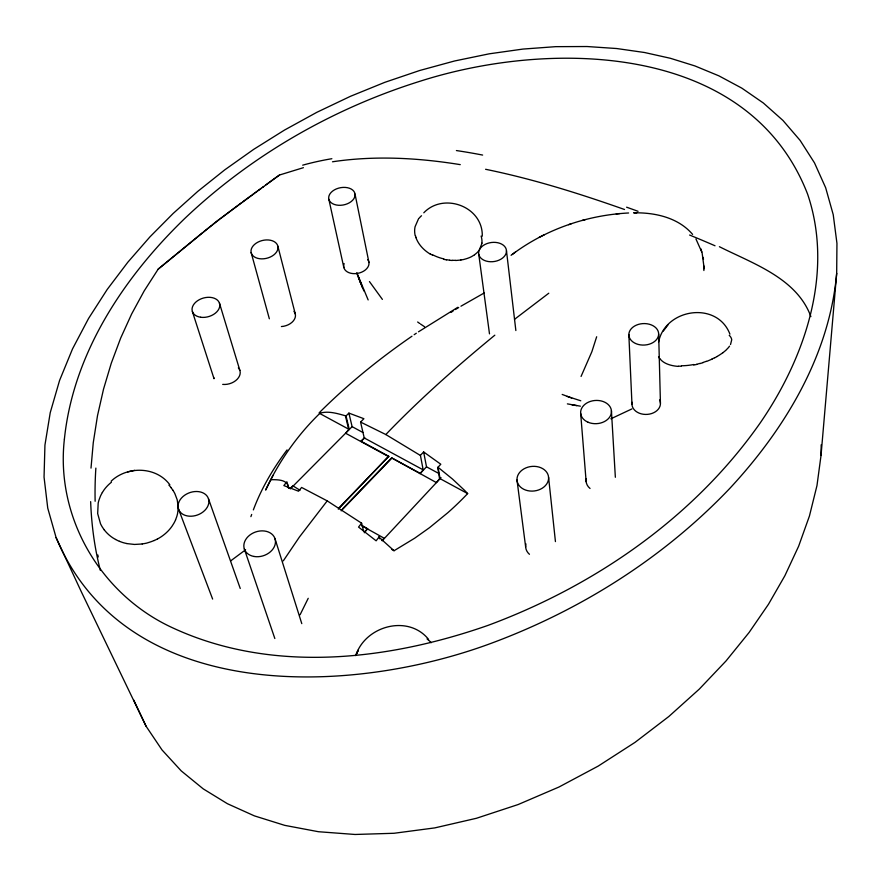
<?xml version="1.0" encoding="UTF-8"?>
<svg xmlns="http://www.w3.org/2000/svg" width="881" height="881" viewBox="0 0 881 881"><rect width="100%" height="100%" fill="white"/><g stroke="black" fill="none" stroke-linecap="round" stroke-linejoin="round"><path stroke-width="1.32" d="M703.996 267.13L702.091 252.715L695.935 238.971M703.985 267.934L703.996 266.051L703.875 270.533M836.675 273.429L836.95 243.365L833.228 214.667L825.662 187.741L814.507 162.908L800.124 140.409L782.923 120.411L763.342 103L741.857 88.166L718.907 75.854L694.944 65.943L670.353 58.278L644.529 52.508L616.711 48.532L587.032 46.528L555.702 46.66L522.973 49.072L489.164 53.829L454.607 60.976L419.686 70.502L384.821 82.329L350.418 96.326L316.852 112.305L284.508 130.069L253.717 149.341L224.754 169.857L197.851 191.32L173.161 213.455L149.979 236.835L127.833 262.208L107.185 289.486L88.563 318.47L72.517 348.909L59.567 380.471L50.228 412.693L44.942 445.092L44.05 477.106L47.75 508.139L56.109 537.619L81.47 592.087L146.07 726.23L162.027 749.951L181.233 770.897L203.214 788.858L227.43 803.714L254.356 815.861L284.761 825.365L318.437 831.719L355.043 834.472L394.049 833.272L434.774 827.898L476.423 818.284L518.116 804.551L558.995 787.008L598.199 766.096L635.014 742.375L668.833 716.506L699.261 689.14L726.043 660.937L749.103 632.47L768.474 604.278L784.883 575.722L798.66 546.165L809.452 515.969L816.973 485.585L821.026 455.477L836.675 273.429C829.428 355.373 784.894 429.014 729.953 488.228C663.867 557.717 580.865 610.048 491.135 643.328C349.019 696.078 125.818 704.018 56.109 537.619M821.026 455.477L821.191 444.795M703.963 268.749L703.996 266.866L703.985 267.681M91.007 468.119L93.265 442.703L97.505 415.656L103.529 389.138L111.27 363.236L120.664 338.117L131.654 313.966L144.187 290.917L158.195 269.123L216.77 221.23L275.257 177.995L279.552 175L303.405 167.676M482.028 243.156L479.297 250.061M658.57 342.114C665.133 308.493 717.134 300.575 729.931 334.152M596.668 336.751L591.867 351.706L581.064 376.44M250.898 516.651L251.68 514.46M253.354 509.912C261.393 488.294 273.275 468.296 287.074 449.894M175.55 519.856L176.641 516.96A40.933 35.361 -6.3 0 0 177.632 513.149L178.028 510.154A40.548 35.108 -3.9 0 0 178.138 506.3L177.191 499.769L174.834 493.547A39.502 34.04 1.3 0 0 172.83 490.177M358.358 650.002L355.759 655.618C365.13 625.973 408.068 613.991 428.562 639.353M308.218 598.309L300.08 614.773M356.045 654.902L358.115 650.475M273.11 475.255L265.622 490.078C278.903 461.435 297.437 434.994 320.089 413.134C328.701 410.678 337.742 413.641 346.035 415.953L349.283 429.499L319.506 413.365M730.525 344.526L731.726 339.769A39.227 15.737 -10 0 0 729.237 335.342M102.339 492.512L104.112 489.803A41.407 37.553 1.8 0 1 111.435 482.215M283.286 560.867L299.441 537.003L327.214 500.882L361.606 523.193L363.655 531.441M729.534 346.156L728.664 347.323A41.308 16.321 -15.7 0 1 727.651 348.435L725.735 350.396M418.387 219.094L415.083 226.703A33.17 24.316 22 0 0 415.226 235.767M667.985 324.902L663.316 331.058M378.973 537.047L379.645 538.798M379.171 536.804L376.132 540.813L358.545 527.08L361.606 523.193M478.801 250.733L477.689 252.043A36.473 23.919 14.8 0 1 476.621 253.078L474.518 254.807M418.927 218.411L420.116 217.067A37.156 26.738 30 0 1 421.239 215.977L421.525 215.746M437.78 467.481L439.553 478.735L436.425 482.601L391.616 457.856L342.5 508.899M437.736 467.558L440.797 464.243L423.64 451.942L420.424 455.345L423.155 469.848L420.028 473.681L426.503 466.82L423.64 451.942M382.035 540.394L384.105 538.192L361.739 525.715M382.167 540.802L441.029 477.645M364.404 532.124L367.608 528.721L362.234 525.627M364.305 532.774L367.608 528.721M423.155 469.848L364.238 437.945L360.571 422.076L385.823 434.542L389.171 431.04C422.318 396.902 458.087 365.395 494.825 335.187M341.167 510.837L391.704 458.296M339.108 507.742L388.719 456.281L361.023 441.227L364.238 437.945M338.271 509.163L388.719 456.281M360.692 421.955L363.897 418.706L348.887 413.101L345.55 416.438L348.722 429.532L345.594 433.221M364.833 437.868L361.023 441.227M290.069 488.57L292.844 485.794L300.003 490.265M290.389 488.823L352.114 426.657L348.887 413.101M319.109 412.87C347.577 384.479 378.874 358.996 411.978 336.201M725.526 350.583L722.949 352.708M423.794 212.806C443.617 191.959 483.173 206.572 482.259 236.229M158.195 269.123L202.696 232.562M230.624 560.911L245.601 549.777M111.149 481.18C127.282 465.851 156.201 466.291 169.868 484.814M203.456 231.956L207.244 228.961M207.993 228.366L211.781 225.404M212.53 224.809L219.589 219.325M514.526 319.318L548.786 293.219M220.47 218.642L231.042 210.57M511.079 255.325C544.7 229.666 586.449 215.118 628.605 212.982M231.923 209.898L238.079 205.273M512.357 254.356L515.484 252.021M238.96 204.612L241.592 202.652M242.473 202.002L251.239 195.56M261.194 188.347L258.232 190.483M262.406 187.455L263.628 186.563M266.062 184.79L279.552 175M252.12 194.921L254.741 193.016M255.611 192.377L257.362 191.111M474.297 254.961L471.5 256.657A36.958 24.316 15 0 1 465.84 258.882L463.527 259.532A36.848 24.624 16.1 0 1 460.895 259.917M414.136 334.714L416.306 333.227M450.929 312.447L453.131 310.993M418.508 331.796L457.9 307.26M455.323 309.55L458.704 307.546M460.95 306.203L484.154 292.999M722.861 352.697A39.898 15.902 -15.5 0 1 717.101 356.464L717.189 356.486M717.002 356.585L714.777 357.807M631.864 408.938L610.863 418.805M391.759 549.414L394.049 550.735L414.709 538.181L429.465 527.708L447.702 512.819A292.602 208.202 -16.1 0 0 467.646 493.591A65.976 28.269 42.8 0 0 464.739 490.53L452.57 479.11L438 467.271L440.104 478.68L467.646 493.591M157.402 539.007L154.274 540.527M539.161 237.374L544.271 234.798M712.024 359.151L706.518 361.463M568.586 224.677L571.13 223.829M703.038 362.675L700.12 363.556M582.187 220.459L585.259 219.644M127.668 471.941L134.628 470.333M696.739 364.426L693.765 365.053M460.95 260.016L455.631 260.512M332.489 161.785C374.865 155.419 418.112 157.82 460.267 164.637M142.259 543.984L134.507 544.447L126.886 543.599M270.852 479.693C277.339 479.66 288.23 479.385 288.351 487.865M616.237 213.907L619.761 213.554M633.571 212.839C654.825 212.398 678.282 217.508 692.609 234.412M634.199 212.839L636.787 212.839M681.167 366.243L678.458 366.144M452.36 260.49L449.64 260.291M580.392 406.185L567.375 403.872M571.956 404.808L576.802 405.634M446.524 259.873L443.804 259.344M485.596 169.284C532.884 178.964 579.059 193.424 624.519 209.502M580.777 400.778L567.023 396.34M571.703 398.025L562.188 394.435M119.442 541.341L122.624 542.487A39.755 35.581 -9.5 0 0 126.897 543.533M719.403 246.702C752.936 263.628 796.765 278.088 810.883 316.609M432.549 255.204L430.203 253.871M385.823 434.542L420.336 455.433M352.114 426.657L362.851 432.461M426.503 466.82L439.366 473.769M391.616 457.856L419.94 473.251M345.583 433.221L388.818 456.721M115.543 539.48L112.713 537.762A39.315 35.482 -11.2 0 1 104.277 529.899M327.214 500.882L301.61 487.457L298.538 491.213L283.847 485.574L286.876 481.775L288.781 488.217M424.565 326.741L420.446 323.999M417.649 321.994L419.598 323.415M427.692 639.485L428.408 640.035M428.551 640.146L429.62 641.082A43.499 27.52 -26.3 0 1 431.15 642.734M378.951 537.113L394.049 550.735M171.035 487.678L172.863 490.155M659.803 358.633L660.761 359.712A37.211 19.019 -14.7 0 0 678.26 366.397M382.387 299.397L369.447 281.568M104.277 529.899L102.46 527.279A39.535 35.625 -10.1 0 1 100.5 523.71L97.67 513.59L98.187 503.084A40.9 36.881 -1.7 0 1 99.3 499.164L100.434 496.179A41.209 37.266 0.5 0 1 102.361 492.523M658.559 356.662L658.702 356.937A39.381 19.459 -11.7 0 0 659.649 358.578M133.736 700.054L146.07 726.23M368.148 299.936L356.849 272.736M362.873 288.439L363.93 290.972M359.999 281.358L362.344 287.173L356.904 273.44M361.573 285.279L362.344 287.173M359.283 279.541L358.424 277.383L360.803 283.385M178.425 508.811L212.629 599.069M416.14 237.738L415.513 235.767M208.478 498.778A15.847 11.816 -20.1 0 1 189.052 516.167A15.847 11.816 -20.1 0 1 182.874 496.642A15.847 11.816 -20.1 0 1 208.478 498.778L240.249 588.475M700.725 248.596L701.827 251.867M244.301 548.929L274.839 638.516M192.388 311.577L213.951 378.467M274.949 538.533L301.787 623.638M219.424 303.031L239.874 370.427M251.14 252.539L269.344 318.779M277.856 246.162A13.733 9.151 -13.8 0 1 259.686 258.728A13.733 9.151 -13.8 0 1 255.986 243.31A13.733 9.151 -13.8 0 1 277.856 246.162L295.333 314.132M100.368 570.447C94.553 547.971 91.503 524.823 90.655 501.63M328.866 199.381L343.843 267.571M355.032 194.106A13.358 8.755 -11.3 0 1 336.278 204.987A13.358 8.755 -11.3 0 1 334.306 189.944A13.358 8.755 -11.3 0 1 355.032 194.106L368.963 262.538M97.846 554.964L98.232 557.001M703.17 257.395L703.49 259.366M478.757 254.29L489.495 333.855M516.993 480.013L525.671 547.09M506.465 250.678A13.986 9.614 -7.5 0 1 486.114 261.051A13.986 9.614 -7.5 0 1 485.079 244.411A13.986 9.614 -7.5 0 1 506.465 250.678L515.859 330.54M548.577 477.282A15.858 12.345 -6.5 0 1 525.715 490.1A15.858 12.345 -6.5 0 1 524.085 468.78A15.858 12.345 -6.5 0 1 548.577 477.282L555.437 541.595M580.667 413.343L586.151 481.698M611.414 410.623L615.356 477.282M628.836 334.516L631.963 404.093M658.658 334.02A14.922 10.759 -2.5 0 1 636.291 343.799A14.922 10.759 -2.5 0 1 636.302 325.166A14.922 10.759 -2.5 0 1 658.658 334.02L660.442 403.333M590.039 488.47A14.724 11.475 -3.4 0 1 586.328 478.68M529.448 554.303A15.098 12.158 -6.2 0 1 525.946 543.896M367.762 259.664A12.819 8.755 -11.5 0 1 357.433 273.407A12.819 8.755 -11.5 0 1 344.13 263.606M238.344 367.851A13.578 9.603 -16.5 0 1 237.286 379.171A13.578 9.603 -16.5 0 1 222.695 384.391M214.028 378.698A13.578 9.603 -16.5 0 1 213.698 377.365M659.583 399.919A14.25 10.66 -2 0 1 647.546 414.367A14.25 10.66 -2 0 1 632.14 402.276M293.957 311.356A13.16 9.14 -14.1 0 1 293.34 320.915A13.16 9.14 -14.1 0 1 281.402 326.554M714.601 357.73A38.522 15.88 -14.8 0 1 711.958 359.03M706.353 361.298A37.079 16.254 -14.1 0 1 702.917 362.487M700.054 363.39A36.297 16.728 -13.9 0 1 696.706 364.249M693.754 364.525A35.747 17.235 -13.9 0 1 681.465 365.769M455.565 260.336A36.363 25.075 17.5 0 1 452.316 260.302M449.629 260.148A35.758 25.329 18.4 0 1 446.535 259.73M443.87 258.915A34.392 25.02 18.9 0 1 432.78 254.873M430.082 254.003A32.366 24.415 18.7 0 1 415.997 237.749M481.125 236.075A34.018 22.003 22.4 0 1 481.896 243.057M427.032 638.901A43.389 27.531 -26.1 0 1 427.329 639.11M157.424 539.029A41.374 35.482 -9.2 0 0 172.059 526.188L173.755 523.479A41.22 35.46 -8.1 0 0 175.583 519.867M154.241 540.46A41.088 35.471 -8.7 0 1 150.045 542.057L146.698 543.103A40.746 35.537 -8.4 0 1 142.248 543.885M119.453 541.308A39.458 35.526 -10.5 0 1 115.565 539.458M168.899 485.123A39.205 33.819 1.7 0 1 171.112 487.634M95.137 501.267A429.036 391.329 -24 0 1 95.864 468.097M302.69 165.165A403.564 341.002 73.7 0 1 331.862 158.712M456.413 150.563A512.114 326.069 32.6 0 1 482.634 155.067M626.6 207.189A185.825 20.935 19.2 0 1 638.064 211.308M689.614 235.051A176.663 17.102 19.6 0 1 715.02 245.777M64.39 439.145C55.327 518.402 101.601 595.897 173.898 628.406C272.846 673.767 388.069 660.354 488.019 625.378C595.358 585.59 694.14 517.257 760.259 422.858C805.223 357.411 834.109 272.372 807.602 194.117C748.982 42.927 551.506 39.26 420.369 81.14C332.886 108.462 251.371 155.276 184.823 218.422C123.902 277.35 73.277 353.039 64.39 439.145M588.09 422.252A15.44 11.618 -3.9 0 0 611.469 411.823A15.44 11.618 -3.9 0 0 588.585 402.099A15.44 11.618 -3.9 0 0 588.09 422.252M200.659 317.248A14.184 9.647 -16 0 0 219.688 303.989A14.184 9.647 -16 0 0 197.421 300.828A14.184 9.647 -16 0 0 200.659 317.248M253.981 556.462A16.177 12.499 -19 0 0 275.29 539.767A16.177 12.499 -19 0 0 249.686 535.174A16.177 12.499 -19 0 0 253.981 556.462"/></g></svg>
